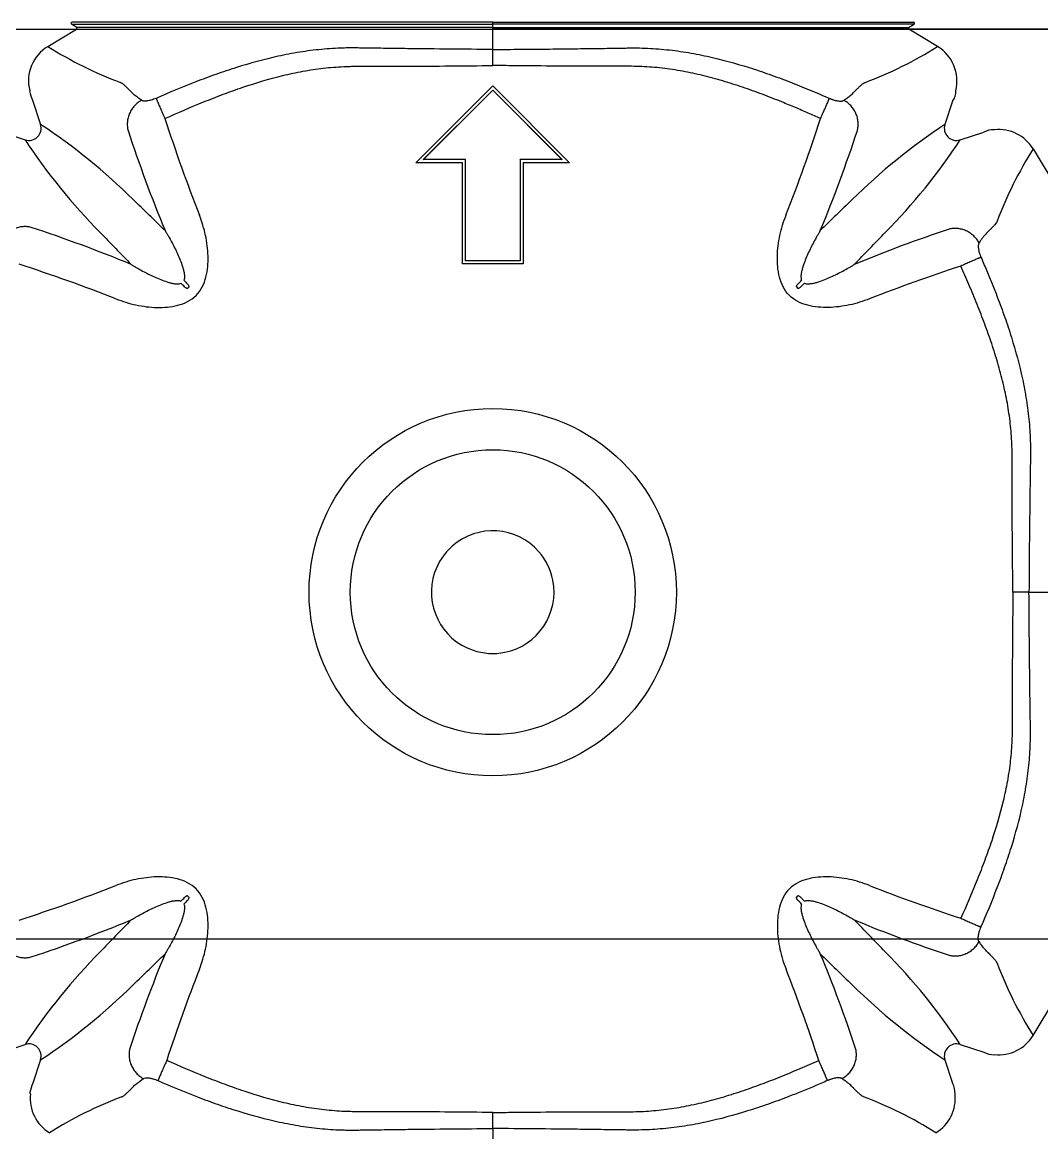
# Model space of a CAD drawing. Header units: millimetres. Extents: x -455371 to 117772, y -78417 to 116564.
# Drawn here: x -28564 to -28059, y 58876 to 59426 of the extents above; entities that cross this region are included whole.
import ezdxf

# ---------------------------------------------------------------- set-up
doc = ezdxf.new("R2010")
doc.units = ezdxf.units.MM
doc.layers.get('0').update_dxf_attribs({"color": 255})
doc.layers.add('Cls', color=7, linetype='Continuous', lineweight=25)
doc.layers.add('quote', color=5, linetype='Continuous', lineweight=15)
doc.layers.add('Contorno-Cupolex', color=3, linetype='Continuous')

# ---------------------------------------------------------------- blocks, each defined once
blk = doc.blocks.new('Cupolex H50')
at = {"layer": 'Contorno-Cupolex', "linetype": 'Continuous'}
for p, q in [((19693.208, 10220.335), (19700.449, 10220.335)), ((19699.037, 10219.487), (19700.449, 10220.335)), ((19700.469, 10220.428), (19700.195, 10220.592)), ((19721.008, 10220.685), (19700.221, 10220.685)), ((19700.449, 10220.335), (19700.457, 10220.335)), ((19700.457, 10220.335), (19700.469, 10220.342)), ((19700.469, 10220.342), (19700.469, 10220.428)), ((19721.008, 10220.685), (19741.795, 10220.685)), ((19721.008, 10220.592), (19721.008, 10220.685)), ((19721.008, 10220.428), (19721.008, 10220.592)), ((19721.008, 10220.342), (19721.008, 10220.428)), ((19721.008, 10219.339), (19721.008, 10220.342)), ((19741.548, 10220.428), (19741.822, 10220.592)), ((19741.548, 10220.342), (19741.548, 10220.428)), ((19741.56, 10220.335), (19741.548, 10220.342)), ((19741.568, 10220.335), (19741.56, 10220.335)), ((19748.808, 10220.335), (19741.568, 10220.335)), ((19742.979, 10219.487), (19741.568, 10220.335)), ((19721.008, 10218.547), (19721.008, 10219.339)), ((19717.208, 10213.747), (19721.008, 10217.548)), ((19717.57, 10213.897), (19721.008, 10217.335)), ((19717.57, 10213.896), (19721.008, 10217.334)), ((19721.008, 10217.548), (19724.809, 10213.747)), ((19721.008, 10217.334), (19721.008, 10217.335)), ((19721.008, 10217.335), (19724.446, 10213.897)), ((19721.008, 10217.334), (19724.446, 10213.896)), ((19698.294, 10216.79), (19698.67, 10215.632)), ((19743.723, 10216.79), (19743.347, 10215.632)), ((19696.753, 10215.25), (19697.911, 10214.873)), ((19744.105, 10214.873), (19745.264, 10215.25)), ((19747.709, 10214.424), (19748.773, 10212.653)), ((19719.508, 10213.747), (19717.208, 10213.747)), ((19717.208, 10213.746), (19717.208, 10213.747)), ((19719.508, 10213.746), (19717.208, 10213.746)), ((19719.658, 10213.897), (19717.57, 10213.897)), ((19719.508, 10208.747), (19719.508, 10213.747)), ((19719.658, 10213.896), (19719.658, 10213.897)), ((19719.658, 10208.897), (19719.658, 10213.897)), ((19719.658, 10208.896), (19719.658, 10213.896)), ((19722.358, 10213.896), (19722.358, 10213.897)), ((19724.446, 10213.897), (19722.358, 10213.897)), ((19722.358, 10213.897), (19722.358, 10208.897)), ((19722.358, 10213.896), (19722.358, 10208.896)), ((19722.508, 10213.747), (19722.508, 10208.747)), ((19724.809, 10213.747), (19722.508, 10213.747)), ((19724.808, 10213.746), (19722.508, 10213.746)), ((19724.808, 10213.746), (19724.809, 10213.747)), ((19721.008, 10208.897), (19719.658, 10208.897)), ((19722.358, 10208.897), (19721.008, 10208.897)), ((19719.508, 10208.746), (19719.508, 10208.747)), ((19721.008, 10208.747), (19719.508, 10208.747)), ((19721.008, 10208.746), (19719.508, 10208.746)), ((19721.008, 10208.746), (19721.008, 10208.747)), ((19722.508, 10208.747), (19721.008, 10208.747)), ((19722.508, 10208.746), (19721.008, 10208.746)), ((19722.508, 10208.746), (19722.508, 10208.747)), ((19706.004, 10207.612), (19705.932, 10207.54)), ((19736.013, 10207.612), (19736.085, 10207.54)), ((19747.5, 10192.535), (19746.707, 10192.535)), ((19747.5, 10192.535), (19748.773, 10192.535)), ((19705.932, 10177.531), (19706.004, 10177.459)), ((19736.013, 10177.459), (19736.085, 10177.531)), ((19747.709, 10170.646), (19748.773, 10172.417)), ((19696.753, 10169.82), (19697.911, 10170.197)), ((19744.105, 10170.197), (19745.264, 10169.82)), ((19698.67, 10169.438), (19698.294, 10168.28)), ((19743.347, 10169.438), (19743.723, 10168.28)), ((19721.008, 10166.044), (19721.008, 10166.837)), ((19721.008, 10166.044), (19721.008, 10164.771))]:
    blk.add_line(p, q, dxfattribs=at)
for radius in [9.073, 7.037]:
    blk.add_circle((19721.008, 10192.535), radius, dxfattribs=at)
for centre, radius, start, end in [((19700.221, 10220.635), 0.0499, 89.2776, 239.0373), ((19741.796, 10220.635), 0.0499, 300.9627, 90.7224), ((19700.061, 10217.783), 1.987, 120.9888, 193.9535), ((19709.452, 10235.968), 19.496, 237.7108, 249.4596), ((19732.671, 10235.755), 19.259, 290.4679, 302.3618), ((19741.956, 10217.783), 1.987, 346.0465, 59.0112), ((19700.078, 10217.634), 1.974, 189.6297, 205.3053), ((19743.106, 10217.267), 0.78, 322.3447, 2.7204), ((19785.223, 10241.937), 84.511, 197.92489, 201.36419), ((19656.793, 10241.937), 84.511, 338.63581, 342.07511), ((19698.098, 10215.445), 0.601, 251.8666, 18.1334), ((19682.414, 10190.897), 29.599, 45.272, 56.6866), ((19759.615, 10190.882), 29.618, 123.3171, 134.7243), ((19743.918, 10215.445), 0.601, 161.8666, 288.1334), ((19745.761, 10214.347), 1.031, 88.098, 118.852), ((19746.005, 10213.401), 1.987, 30.9871, 96.0571), ((19722.661, 10231.142), 29.618, 213.3171, 224.7243), ((19769.609, 10237.205), 70.114, 198.16797, 202.48426), ((19672.407, 10237.205), 70.114, 337.51574, 341.83203), ((19719.313, 10231.176), 29.672, 315.2861, 326.6725), ((19763.951, 10204.095), 19.248, 147.544, 159.4332), ((19633.334, 10138.299), 101.529, 45.24033, 46.48357), ((19823.716, 10122.806), 123.117, 133.62543, 134.65067), ((19676.338, 10143.934), 70.114, 67.51574, 71.83203), ((19764.872, 10146.017), 67.882, 108.3064, 112.52778), ((19790.738, 10295.243), 123.117, 223.62543, 224.65067), ((19651.998, 10294.545), 122.115, 315.3451, 316.37876), ((19671.606, 10128.32), 84.511, 68.63581, 72.07511), ((19769.413, 10131.006), 81.647, 108.03721, 111.39913), ((19647.472, 10148.533), 83.013, 45.3725, 45.55085), ((19765.011, 10266.071), 83.013, 224.44915, 224.6275), ((19677.006, 10266.071), 83.013, 315.3725, 315.55085), ((19794.544, 10148.533), 83.013, 134.44915, 134.6275), ((19721.008, 10192.535), 3.029, 41.25, 131.25), ((19721.008, 10192.535), 3.029, 131.25, 161.25), ((19721.008, 10192.535), 3.029, 11.25, 41.25), ((19721.008, 10192.535), 3.029, 161.25, 251.25), ((19721.008, 10192.535), 3.029, 281.25, 11.25), ((19721.008, 10192.535), 3.029, 251.25, 281.25), ((19671.606, 10256.75), 84.511, 287.92489, 291.36419), ((19769.413, 10254.064), 81.647, 248.60087, 251.96279), ((19647.472, 10236.537), 83.013, 314.44915, 314.6275), ((19765.011, 10118.999), 83.013, 135.3725, 135.55085), ((19677.006, 10118.999), 83.013, 44.44915, 44.6275), ((19794.544, 10236.537), 83.013, 225.3725, 225.55085), ((19676.338, 10241.136), 70.114, 288.16797, 292.48426), ((19775.244, 10104.861), 101.529, 135.24033, 136.48357), ((19666.773, 10104.862), 101.528, 43.51644, 44.7597), ((19764.872, 10239.053), 67.882, 247.47222, 251.6936), ((19722.646, 10153.941), 29.599, 135.272, 146.6866), ((19767.526, 10148.671), 67.882, 157.47222, 161.6936), ((19633.335, 10246.77), 101.528, 313.51644, 314.7597), ((19674.49, 10148.671), 67.882, 18.3064, 22.52778), ((19823.019, 10261.545), 122.115, 225.3451, 226.37876), ((19719.371, 10153.941), 29.599, 33.3134, 44.728), ((19782.538, 10144.13), 81.647, 158.60087, 161.96279), ((19659.479, 10144.13), 81.647, 18.03721, 21.39913), ((19764.175, 10181.087), 19.498, 200.643, 212.3798), ((19682.414, 10194.173), 29.599, 303.3134, 314.728), ((19759.649, 10194.23), 29.672, 225.2861, 236.6725), ((19746.005, 10171.669), 1.987, 263.9429, 329.0129), ((19698.098, 10169.625), 0.601, 341.8666, 108.1334), ((19743.918, 10169.625), 0.601, 71.8666, 198.1334), ((19745.761, 10170.723), 1.031, 241.1482, 271.9019), ((19700.317, 10167.325), 2.238, 154.7363, 166.9636), ((19742.82, 10167.782), 1.031, 358.098, 28.852), ((19698.066, 10167.758), 0.1, 353.9944, 45.0507), ((19700.142, 10167.538), 1.987, 173.9429, 239.0129), ((19741.874, 10167.538), 1.987, 300.9871, 6.0571), ((19709.561, 10149.368), 19.498, 110.643, 122.3798), ((19732.568, 10149.593), 19.248, 57.544, 69.4332)]:
    blk.add_arc(centre, radius, start, end, dxfattribs=at)
for points, knots in [([(19700.195, 10220.592), (19701.725, 10220.592), (19703.259, 10220.592), (19705.177, 10220.592), (19705.561, 10220.592), (19706.136, 10220.592), (19706.328, 10220.592), (19706.544, 10220.592), (19706.568, 10220.592), (19706.616, 10220.592), (19706.639, 10220.592), (19706.72, 10220.592), (19706.792, 10220.592), (19707.058, 10220.592), (19707.312, 10220.592), (19707.781, 10220.592), (19707.952, 10220.592), (19708.325, 10220.592), (19708.527, 10220.592), (19709.174, 10220.592), (19709.65, 10220.592), (19710.429, 10220.592), (19710.702, 10220.592), (19711.259, 10220.592), (19711.543, 10220.592), (19712.122, 10220.592), (19712.417, 10220.592), (19713.019, 10220.592), (19713.327, 10220.592), (19713.787, 10220.592), (19713.941, 10220.592), (19714.127, 10220.592), (19714.16, 10220.592), (19714.192, 10220.592)], [0, 0, 0, 0, 0.5, 0.5, 0.625, 0.625, 0.6875, 0.6875, 0.6953125, 0.6953125, 0.703125, 0.703125, 0.71875, 0.71875, 0.75, 0.75, 0.765625, 0.765625, 0.78125, 0.78125, 0.8125, 0.8125, 0.828125, 0.828125, 0.84375, 0.84375, 0.859375, 0.859375, 0.875, 0.875, 0.8828125, 0.8828125, 0.8844651, 0.8844651, 0.8844651, 0.8844651]), ([(19721.008, 10220.428), (19720.363, 10220.428), (19719.718, 10220.428), (19718.428, 10220.428), (19717.783, 10220.428), (19716.492, 10220.428), (19715.847, 10220.428), (19714.88, 10220.428), (19714.556, 10220.428), (19713.913, 10220.428), (19713.591, 10220.428), (19712.952, 10220.428), (19712.639, 10220.428), (19712.024, 10220.428), (19711.722, 10220.428), (19711.13, 10220.428), (19710.838, 10220.428), (19710.284, 10220.428), (19710.017, 10220.428), (19709.258, 10220.428), (19708.791, 10220.428), (19708.202, 10220.428), (19708.022, 10220.428), (19707.695, 10220.428), (19707.548, 10220.428), (19707.166, 10220.428), (19706.998, 10220.428), (19706.8, 10220.428), (19706.698, 10220.428), (19706.497, 10220.428), (19706.397, 10220.428), (19706.196, 10220.428), (19706.096, 10220.428), (19705.795, 10220.428), (19705.594, 10220.428), (19705.192, 10220.428), (19704.992, 10220.428), (19704.389, 10220.428), (19703.988, 10220.428), (19703.185, 10220.428), (19702.784, 10220.428), (19701.744, 10220.428), (19701.106, 10220.428), (19700.469, 10220.428)], [0, 0, 0, 0, 0.032927, 0.032927, 0.065853, 0.065853, 0.09878, 0.09878, 0.115243, 0.115243, 0.131706, 0.131706, 0.14817, 0.14817, 0.164633, 0.164633, 0.181096, 0.181096, 0.197559, 0.197559, 0.230486, 0.230486, 0.246949, 0.246949, 0.263413, 0.263413, 0.296339, 0.296339, 0.329266, 0.329266, 0.362192, 0.362192, 0.395119, 0.395119, 0.460972, 0.460972, 0.526825, 0.526825, 0.658531, 0.658531, 0.790238, 0.790238, 1, 1, 1, 1]), ([(19700.469, 10220.342), (19701.106, 10220.342), (19701.744, 10220.342), (19702.784, 10220.342), (19703.185, 10220.342), (19703.988, 10220.342), (19704.389, 10220.342), (19704.992, 10220.342), (19705.192, 10220.342), (19705.594, 10220.342), (19705.795, 10220.342), (19706.096, 10220.342), (19706.196, 10220.342), (19706.397, 10220.342), (19706.497, 10220.342), (19706.698, 10220.342), (19706.8, 10220.342), (19706.998, 10220.342), (19707.166, 10220.342), (19707.548, 10220.342), (19707.695, 10220.342), (19708.022, 10220.342), (19708.202, 10220.342), (19708.791, 10220.342), (19709.258, 10220.342), (19710.017, 10220.342), (19710.284, 10220.342), (19710.838, 10220.342), (19711.13, 10220.342), (19711.722, 10220.342), (19712.024, 10220.342), (19712.639, 10220.342), (19712.952, 10220.342), (19713.591, 10220.342), (19713.913, 10220.342), (19714.556, 10220.342), (19714.88, 10220.342), (19715.847, 10220.342), (19716.492, 10220.342), (19717.783, 10220.342), (19718.428, 10220.342), (19719.718, 10220.342), (19720.363, 10220.342), (19721.008, 10220.342)], [0, 0, 0, 0, 0.209762, 0.209762, 0.341469, 0.341469, 0.473175, 0.473175, 0.539028, 0.539028, 0.604881, 0.604881, 0.637808, 0.637808, 0.670734, 0.670734, 0.703661, 0.703661, 0.736587, 0.736587, 0.753051, 0.753051, 0.769514, 0.769514, 0.802441, 0.802441, 0.818904, 0.818904, 0.835367, 0.835367, 0.85183, 0.85183, 0.868294, 0.868294, 0.884757, 0.884757, 0.90122, 0.90122, 0.934147, 0.934147, 0.967073, 0.967073, 1, 1, 1, 1]), ([(19714.192, 10220.592), (19714.313, 10220.592), (19714.434, 10220.592), (19714.863, 10220.592), (19715.17, 10220.592), (19716.092, 10220.592), (19716.706, 10220.592), (19718.55, 10220.592), (19719.779, 10220.592), (19721.008, 10220.592)], [0.8844651, 0.8844651, 0.8844651, 0.8844651, 0.890625, 0.890625, 0.90625, 0.90625, 0.9375, 0.9375, 1, 1, 1, 1]), ([(19727.856, 10220.592), (19727.725, 10220.592), (19727.593, 10220.592), (19727.154, 10220.592), (19726.847, 10220.592), (19725.925, 10220.592), (19725.31, 10220.592), (19723.467, 10220.592), (19722.237, 10220.592), (19721.008, 10220.592)], [0.8839302, 0.8839302, 0.8839302, 0.8839302, 0.890625, 0.890625, 0.90625, 0.90625, 0.9375, 0.9375, 1, 1, 1, 1]), ([(19721.008, 10220.428), (19722.289, 10220.428), (19723.57, 10220.428), (19725.492, 10220.428), (19726.132, 10220.428), (19726.933, 10220.428), (19727.094, 10220.428), (19727.415, 10220.428), (19727.577, 10220.428), (19727.864, 10220.428), (19727.987, 10220.428), (19728.24, 10220.428), (19728.37, 10220.428), (19729.01, 10220.428), (19729.496, 10220.428), (19730.446, 10220.428), (19730.912, 10220.428), (19732.235, 10220.428), (19733.016, 10220.428), (19733.944, 10220.428), (19734.213, 10220.428), (19734.655, 10220.428), (19734.829, 10220.428), (19734.99, 10220.428), (19735.02, 10220.428), (19735.059, 10220.428), (19735.071, 10220.428), (19735.095, 10220.428), (19735.107, 10220.428), (19735.166, 10220.428), (19735.216, 10220.428), (19735.367, 10220.428), (19735.468, 10220.428), (19735.97, 10220.428), (19736.373, 10220.428), (19738.384, 10220.428), (19739.993, 10220.428), (19741.548, 10220.428)], [0, 0, 0, 0, 0.0625, 0.0625, 0.09375, 0.09375, 0.101563, 0.101563, 0.109375, 0.109375, 0.117188, 0.117188, 0.125, 0.125, 0.15625, 0.15625, 0.1875, 0.1875, 0.25, 0.25, 0.28125, 0.28125, 0.3125, 0.3125, 0.320312, 0.320312, 0.324219, 0.324219, 0.328125, 0.328125, 0.34375, 0.34375, 0.375, 0.375, 0.5, 0.5, 1, 1, 1, 1]), ([(19741.548, 10220.342), (19739.993, 10220.342), (19738.384, 10220.342), (19736.373, 10220.342), (19735.97, 10220.342), (19735.468, 10220.342), (19735.367, 10220.342), (19735.216, 10220.342), (19735.166, 10220.342), (19735.107, 10220.342), (19735.095, 10220.342), (19735.071, 10220.342), (19735.059, 10220.342), (19735.02, 10220.342), (19734.99, 10220.342), (19734.829, 10220.342), (19734.655, 10220.342), (19734.213, 10220.342), (19733.944, 10220.342), (19733.016, 10220.342), (19732.235, 10220.342), (19730.912, 10220.342), (19730.446, 10220.342), (19729.496, 10220.342), (19729.01, 10220.342), (19728.37, 10220.342), (19728.24, 10220.342), (19727.987, 10220.342), (19727.864, 10220.342), (19727.577, 10220.342), (19727.415, 10220.342), (19727.094, 10220.342), (19726.933, 10220.342), (19726.132, 10220.342), (19725.492, 10220.342), (19723.57, 10220.342), (19722.289, 10220.342), (19721.008, 10220.342)], [0, 0, 0, 0, 0.5, 0.5, 0.625, 0.625, 0.65625, 0.65625, 0.671875, 0.671875, 0.675781, 0.675781, 0.679687, 0.679687, 0.6875, 0.6875, 0.71875, 0.71875, 0.75, 0.75, 0.8125, 0.8125, 0.84375, 0.84375, 0.875, 0.875, 0.882812, 0.882812, 0.890625, 0.890625, 0.898437, 0.898437, 0.90625, 0.90625, 0.9375, 0.9375, 1, 1, 1, 1]), ([(19741.822, 10220.592), (19740.292, 10220.592), (19738.758, 10220.592), (19736.839, 10220.592), (19736.456, 10220.592), (19735.88, 10220.592), (19735.689, 10220.592), (19735.473, 10220.592), (19735.449, 10220.592), (19735.401, 10220.592), (19735.378, 10220.592), (19735.297, 10220.592), (19735.225, 10220.592), (19734.958, 10220.592), (19734.705, 10220.592), (19734.236, 10220.592), (19734.065, 10220.592), (19733.692, 10220.592), (19733.489, 10220.592), (19732.842, 10220.592), (19732.366, 10220.592), (19731.587, 10220.592), (19731.315, 10220.592), (19730.758, 10220.592), (19730.474, 10220.592), (19729.895, 10220.592), (19729.6, 10220.592), (19728.998, 10220.592), (19728.69, 10220.592), (19728.229, 10220.592), (19728.076, 10220.592), (19727.9, 10220.592), (19727.878, 10220.592), (19727.856, 10220.592)], [0, 0, 0, 0, 0.5, 0.5, 0.625, 0.625, 0.6875, 0.6875, 0.6953125, 0.6953125, 0.703125, 0.703125, 0.71875, 0.71875, 0.75, 0.75, 0.765625, 0.765625, 0.78125, 0.78125, 0.8125, 0.8125, 0.828125, 0.828125, 0.84375, 0.84375, 0.859375, 0.859375, 0.875, 0.875, 0.8828125, 0.8828125, 0.8839302, 0.8839302, 0.8839302, 0.8839302]), ([(19721.008, 10219.339), (19719.605, 10219.347), (19718.202, 10219.36), (19716.448, 10219.382), (19716.098, 10219.387), (19715.572, 10219.394), (19715.396, 10219.396), (19715.046, 10219.401), (19714.87, 10219.404), (19714.608, 10219.408), (19714.52, 10219.409), (19714.344, 10219.412), (19714.256, 10219.413), (19714.121, 10219.414), (19714.076, 10219.414), (19713.986, 10219.414), (19713.941, 10219.414), (19713.806, 10219.413), (19713.716, 10219.411), (19713.266, 10219.398), (19712.907, 10219.376), (19712.368, 10219.325), (19712.189, 10219.305), (19711.831, 10219.259), (19711.652, 10219.233), (19711.117, 10219.148), (19710.765, 10219.08), (19709.714, 10218.851), (19709.026, 10218.662), (19708.006, 10218.34), (19707.669, 10218.227), (19706.999, 10217.989), (19706.666, 10217.865), (19705.676, 10217.481), (19705.024, 10217.208), (19704.378, 10216.925)], [0, 0, 0, 0, 0.25, 0.25, 0.3125, 0.3125, 0.34375, 0.34375, 0.375, 0.375, 0.390625, 0.390625, 0.40625, 0.40625, 0.414062, 0.414062, 0.421875, 0.421875, 0.4375, 0.4375, 0.5, 0.5, 0.53125, 0.53125, 0.5625, 0.5625, 0.625, 0.625, 0.75, 0.75, 0.8125, 0.8125, 0.875, 0.875, 1, 1, 1, 1]), ([(19721.008, 10219.339), (19721.473, 10219.342), (19722.405, 10219.348), (19723.808, 10219.361), (19725.098, 10219.376), (19726.27, 10219.391), (19727.059, 10219.402), (19727.585, 10219.411), (19727.942, 10219.416), (19728.571, 10219.41), (19729.471, 10219.354), (19730.543, 10219.215), (19731.953, 10218.947), (19733.325, 10218.57), (19734.676, 10218.116), (19735.665, 10217.748), (19736.658, 10217.349), (19737.307, 10217.069), (19737.639, 10216.925)], [0, 0, 0, 0, 0.081858, 0.164277, 0.247255, 0.309067, 0.370865, 0.386322, 0.40194, 0.433686, 0.497156, 0.560794, 0.624159, 0.750052, 0.811351, 0.87539, 0.93616, 1, 1, 1, 1]), ([(19704.814, 10215.927), (19705.448, 10216.212), (19706.084, 10216.487), (19707.045, 10216.876), (19707.367, 10217.003), (19708.013, 10217.245), (19708.338, 10217.362), (19709.314, 10217.692), (19709.97, 10217.889), (19710.963, 10218.13), (19711.295, 10218.201), (19711.798, 10218.293), (19711.966, 10218.321), (19712.302, 10218.372), (19712.47, 10218.394), (19712.975, 10218.452), (19713.311, 10218.479), (19713.733, 10218.498), (19713.817, 10218.501), (19713.944, 10218.504), (19713.986, 10218.505), (19714.07, 10218.507), (19714.112, 10218.507), (19714.239, 10218.508), (19714.326, 10218.508), (19714.501, 10218.508), (19714.589, 10218.508), (19714.853, 10218.508), (19715.029, 10218.508), (19715.381, 10218.508), (19715.557, 10218.509), (19716.084, 10218.51), (19716.436, 10218.511), (19718.195, 10218.519), (19719.602, 10218.53), (19721.008, 10218.547)], [0, 0, 0, 0, 0.125, 0.125, 0.1875, 0.1875, 0.25, 0.25, 0.375, 0.375, 0.4375, 0.4375, 0.46875, 0.46875, 0.5, 0.5, 0.5625, 0.5625, 0.578125, 0.578125, 0.585938, 0.585938, 0.59375, 0.59375, 0.609375, 0.609375, 0.625, 0.625, 0.65625, 0.65625, 0.6875, 0.6875, 0.75, 0.75, 1, 1, 1, 1]), ([(19737.202, 10215.927), (19737.002, 10216.017), (19736.59, 10216.2), (19735.953, 10216.474), (19735.197, 10216.788), (19734.329, 10217.128), (19733.518, 10217.419), (19732.865, 10217.634), (19732.211, 10217.835), (19731.388, 10218.058), (19730.389, 10218.273), (19729.382, 10218.425), (19728.537, 10218.493), (19727.988, 10218.507), (19727.733, 10218.508), (19727.559, 10218.508), (19727.076, 10218.508), (19726.285, 10218.509), (19724.877, 10218.513), (19723.471, 10218.522), (19722.064, 10218.535), (19721.36, 10218.543), (19721.008, 10218.547)], [0, 0, 0, 0, 0.039685, 0.081401, 0.12514, 0.187502, 0.249718, 0.280702, 0.311603, 0.373204, 0.434675, 0.49602, 0.557011, 0.587479, 0.595205, 0.603053, 0.61891, 0.682454, 0.745963, 0.872985, 0.936476, 1, 1, 1, 1]), ([(19703.661, 10216.828), (19703.587, 10216.878), (19703.518, 10216.928), (19703.389, 10217.025), (19703.33, 10217.073), (19703.25, 10217.143), (19703.224, 10217.167), (19703.189, 10217.201), (19703.177, 10217.213), (19703.16, 10217.23), (19703.154, 10217.235), (19703.143, 10217.247), (19703.138, 10217.252), (19703.122, 10217.269), (19703.112, 10217.281), (19703.096, 10217.298), (19703.09, 10217.304), (19703.079, 10217.315), (19703.074, 10217.321), (19703.062, 10217.332), (19703.057, 10217.338), (19703.046, 10217.349), (19703.04, 10217.355), (19703.029, 10217.365), (19703.024, 10217.371), (19703.013, 10217.381), (19703.008, 10217.386), (19702.983, 10217.411), (19702.963, 10217.43), (19702.934, 10217.458), (19702.924, 10217.467), (19702.905, 10217.485), (19702.896, 10217.494), (19702.869, 10217.519), (19702.851, 10217.535), (19702.817, 10217.566), (19702.801, 10217.581), (19702.769, 10217.609), (19702.754, 10217.622), (19702.724, 10217.645), (19702.709, 10217.656), (19702.68, 10217.676), (19702.666, 10217.685), (19702.645, 10217.696), (19702.639, 10217.7), (19702.628, 10217.705), (19702.625, 10217.706), (19702.618, 10217.709), (19702.615, 10217.71), (19702.612, 10217.712)], [0, 0, 0, 0, 0.125, 0.125, 0.25, 0.25, 0.3125, 0.3125, 0.34375, 0.34375, 0.359375, 0.359375, 0.375, 0.375, 0.40625, 0.40625, 0.421875, 0.421875, 0.4375, 0.4375, 0.453125, 0.453125, 0.46875, 0.46875, 0.484375, 0.484375, 0.5, 0.5, 0.5625, 0.5625, 0.59375, 0.59375, 0.625, 0.625, 0.6875, 0.6875, 0.75, 0.75, 0.8125, 0.8125, 0.875, 0.875, 0.9375, 0.9375, 0.96875, 0.96875, 0.984375, 0.984375, 1, 1, 1, 1]), ([(19738.355, 10216.828), (19738.368, 10216.837), (19738.393, 10216.854), (19738.429, 10216.879), (19738.464, 10216.904), (19738.498, 10216.928), (19738.531, 10216.953), (19738.585, 10216.993), (19738.657, 10217.049), (19738.741, 10217.12), (19738.817, 10217.19), (19738.878, 10217.251), (19738.92, 10217.297), (19738.952, 10217.33), (19738.981, 10217.359), (19739.023, 10217.4), (19739.074, 10217.45), (19739.131, 10217.503), (19739.184, 10217.552), (19739.249, 10217.611), (19739.309, 10217.659), (19739.358, 10217.689), (19739.382, 10217.701), (19739.395, 10217.708), (19739.402, 10217.71), (19739.405, 10217.712)], [0, 0, 0, 0, 0.020834, 0.041499, 0.061995, 0.082327, 0.102494, 0.1225, 0.183394, 0.244692, 0.305517, 0.365952, 0.407549, 0.429262, 0.459619, 0.493771, 0.556586, 0.619732, 0.683579, 0.744962, 0.871925, 0.935861, 0.967747, 0.983808, 1, 1, 1, 1]), ([(19704.378, 10216.925), (19704.338, 10216.907), (19704.298, 10216.891), (19704.218, 10216.862), (19704.178, 10216.849), (19704.12, 10216.833), (19704.101, 10216.828), (19704.064, 10216.819), (19704.046, 10216.814), (19703.992, 10216.804), (19703.959, 10216.798), (19703.911, 10216.793), (19703.896, 10216.791), (19703.866, 10216.789), (19703.852, 10216.789), (19703.811, 10216.789), (19703.786, 10216.79), (19703.742, 10216.796), (19703.723, 10216.801), (19703.688, 10216.812), (19703.674, 10216.82), (19703.661, 10216.828)], [0, 0, 0, 0, 0.125, 0.125, 0.25, 0.25, 0.3125, 0.3125, 0.375, 0.375, 0.5, 0.5, 0.5625, 0.5625, 0.625, 0.625, 0.75, 0.75, 0.875, 0.875, 1, 1, 1, 1]), ([(19737.639, 10216.925), (19737.647, 10216.921), (19737.663, 10216.914), (19737.687, 10216.904), (19737.711, 10216.895), (19737.735, 10216.885), (19737.771, 10216.872), (19737.819, 10216.856), (19737.896, 10216.832), (19737.99, 10216.809), (19738.091, 10216.793), (19738.18, 10216.787), (19738.242, 10216.791), (19738.284, 10216.798), (19738.311, 10216.806), (19738.335, 10216.816), (19738.349, 10216.824), (19738.355, 10216.828)], [0, 0, 0, 0, 0.025114, 0.050251, 0.075451, 0.100753, 0.126198, 0.189041, 0.252473, 0.377155, 0.504216, 0.628011, 0.754462, 0.81453, 0.875317, 0.937064, 1, 1, 1, 1]), ([(19702.393, 10207.024), (19702.716, 10206.895), (19703.047, 10206.795), (19703.721, 10206.65), (19704.068, 10206.606), (19704.588, 10206.593), (19704.761, 10206.598), (19705.107, 10206.631), (19705.28, 10206.659), (19705.783, 10206.789), (19706.106, 10206.944), (19706.478, 10207.317), (19706.579, 10207.458), (19706.74, 10207.768), (19706.799, 10207.933), (19706.885, 10208.268), (19706.913, 10208.441), (19706.946, 10208.786), (19706.95, 10208.958), (19706.938, 10209.475), (19706.894, 10209.82), (19706.749, 10210.497), (19706.648, 10210.828), (19706.519, 10211.15)], [0, 0, 0, 0, 0.125, 0.125, 0.25, 0.25, 0.3125, 0.3125, 0.375, 0.375, 0.5, 0.5, 0.5625, 0.5625, 0.625, 0.625, 0.6875, 0.6875, 0.75, 0.75, 0.875, 0.875, 1, 1, 1, 1]), ([(19739.624, 10207.024), (19739.3, 10206.895), (19738.97, 10206.795), (19738.296, 10206.65), (19737.949, 10206.606), (19737.429, 10206.593), (19737.256, 10206.598), (19736.91, 10206.631), (19736.737, 10206.659), (19736.234, 10206.789), (19735.91, 10206.944), (19735.538, 10207.317), (19735.438, 10207.458), (19735.276, 10207.768), (19735.218, 10207.933), (19735.131, 10208.268), (19735.103, 10208.441), (19735.071, 10208.786), (19735.066, 10208.958), (19735.079, 10209.475), (19735.123, 10209.82), (19735.268, 10210.497), (19735.368, 10210.828), (19735.497, 10211.15)], [0, 0, 0, 0, 0.125, 0.125, 0.25, 0.25, 0.3125, 0.3125, 0.375, 0.375, 0.5, 0.5, 0.5625, 0.5625, 0.625, 0.625, 0.6875, 0.6875, 0.75, 0.75, 0.875, 0.875, 1, 1, 1, 1]), ([(19745.929, 10210.856), (19745.928, 10210.853), (19745.925, 10210.846), (19745.919, 10210.833), (19745.906, 10210.809), (19745.876, 10210.759), (19745.825, 10210.696), (19745.76, 10210.625), (19745.708, 10210.569), (19745.655, 10210.514), (19745.61, 10210.469), (19745.57, 10210.428), (19745.538, 10210.397), (19745.505, 10210.365), (19745.458, 10210.322), (19745.399, 10210.263), (19745.337, 10210.194), (19745.283, 10210.129), (19745.235, 10210.07), (19745.186, 10210.007), (19745.137, 10209.939), (19745.086, 10209.868), (19745.052, 10209.817), (19745.035, 10209.792)], [0, 0, 0, 0, 0.016011, 0.032224, 0.064149, 0.128117, 0.255099, 0.326832, 0.398509, 0.451594, 0.506571, 0.540692, 0.57148, 0.599734, 0.634041, 0.695795, 0.755398, 0.795322, 0.835569, 0.876151, 0.917076, 0.958355, 1, 1, 1, 1]), ([(19704.825, 10210.392), (19704.839, 10210.369), (19704.853, 10210.346), (19704.881, 10210.3), (19704.894, 10210.277), (19704.936, 10210.208), (19704.963, 10210.162), (19705.043, 10210.023), (19705.095, 10209.928), (19705.248, 10209.642), (19705.345, 10209.447), (19705.481, 10209.145), (19705.525, 10209.043), (19705.608, 10208.835), (19705.647, 10208.73), (19705.699, 10208.568), (19705.715, 10208.513), (19705.743, 10208.402), (19705.756, 10208.346), (19705.774, 10208.232), (19705.781, 10208.174), (19705.78, 10208.085), (19705.778, 10208.056), (19705.769, 10207.997), (19705.761, 10207.967), (19705.75, 10207.939)], [0, 0, 0, 0, 0.03125, 0.03125, 0.0625, 0.0625, 0.125, 0.125, 0.25, 0.25, 0.5, 0.5, 0.625, 0.625, 0.75, 0.75, 0.8125, 0.8125, 0.875, 0.875, 0.9375, 0.9375, 0.96875, 0.96875, 1, 1, 1, 1]), ([(19737.192, 10210.392), (19737.178, 10210.369), (19737.164, 10210.346), (19737.136, 10210.3), (19737.122, 10210.277), (19737.081, 10210.208), (19737.054, 10210.162), (19736.974, 10210.023), (19736.922, 10209.928), (19736.769, 10209.642), (19736.672, 10209.447), (19736.535, 10209.145), (19736.492, 10209.043), (19736.409, 10208.835), (19736.37, 10208.73), (19736.318, 10208.568), (19736.302, 10208.513), (19736.273, 10208.402), (19736.261, 10208.346), (19736.242, 10208.232), (19736.236, 10208.174), (19736.237, 10208.085), (19736.239, 10208.056), (19736.248, 10207.997), (19736.255, 10207.967), (19736.267, 10207.939)], [0, 0, 0, 0, 0.03125, 0.03125, 0.0625, 0.0625, 0.125, 0.125, 0.25, 0.25, 0.5, 0.5, 0.625, 0.625, 0.75, 0.75, 0.8125, 0.8125, 0.875, 0.875, 0.9375, 0.9375, 0.96875, 0.96875, 1, 1, 1, 1]), ([(19745.035, 10209.792), (19745.033, 10209.789), (19745.029, 10209.782), (19745.023, 10209.771), (19745.018, 10209.759), (19745.013, 10209.747), (19745.009, 10209.733), (19745.006, 10209.719), (19745.003, 10209.704), (19744.997, 10209.672), (19744.994, 10209.616), (19744.999, 10209.527), (19745.015, 10209.425), (19745.038, 10209.332), (19745.062, 10209.254), (19745.08, 10209.201), (19745.097, 10209.154), (19745.113, 10209.114), (19745.124, 10209.087), (19745.13, 10209.074)], [0, 0, 0, 0, 0.031543, 0.062759, 0.093676, 0.12432, 0.154721, 0.184907, 0.214908, 0.244754, 0.371276, 0.495222, 0.622346, 0.74714, 0.810652, 0.87359, 0.915985, 0.958061, 1, 1, 1, 1]), ([(19745.13, 10209.074), (19745.226, 10208.852), (19745.415, 10208.415), (19745.683, 10207.765), (19745.984, 10207), (19746.307, 10206.125), (19746.754, 10204.783), (19747.123, 10203.419), (19747.385, 10202.017), (19747.519, 10200.951), (19747.572, 10200.056), (19747.576, 10199.431), (19747.571, 10199.077), (19747.562, 10198.553), (19747.552, 10197.768), (19747.533, 10196.369), (19747.514, 10194.625), (19747.505, 10193.229), (19747.5, 10192.535)], [0, 0, 0, 0, 0.042924, 0.084471, 0.124692, 0.188647, 0.249907, 0.375615, 0.438991, 0.50263, 0.566109, 0.597857, 0.613444, 0.628905, 0.690742, 0.752592, 0.876921, 1, 1, 1, 1]), ([(19703.152, 10208.719), (19703.174, 10208.705), (19703.197, 10208.691), (19703.243, 10208.663), (19703.266, 10208.649), (19703.335, 10208.608), (19703.381, 10208.581), (19703.521, 10208.5), (19703.615, 10208.448), (19703.901, 10208.295), (19704.096, 10208.198), (19704.398, 10208.062), (19704.5, 10208.018), (19704.708, 10207.935), (19704.814, 10207.896), (19704.976, 10207.845), (19705.03, 10207.828), (19705.141, 10207.8), (19705.198, 10207.787), (19705.312, 10207.769), (19705.369, 10207.763), (19705.458, 10207.763), (19705.488, 10207.765), (19705.547, 10207.775), (19705.576, 10207.782), (19705.604, 10207.794)], [0, 0, 0, 0, 0.03125, 0.03125, 0.0625, 0.0625, 0.125, 0.125, 0.25, 0.25, 0.5, 0.5, 0.625, 0.625, 0.75, 0.75, 0.8125, 0.8125, 0.875, 0.875, 0.9375, 0.9375, 0.96875, 0.96875, 1, 1, 1, 1]), ([(19736.412, 10207.794), (19736.441, 10207.782), (19736.47, 10207.775), (19736.53, 10207.765), (19736.56, 10207.763), (19736.648, 10207.763), (19736.706, 10207.769), (19736.82, 10207.788), (19736.877, 10207.8), (19736.988, 10207.829), (19737.042, 10207.845), (19737.204, 10207.897), (19737.309, 10207.936), (19737.516, 10208.018), (19737.618, 10208.062), (19737.919, 10208.198), (19738.115, 10208.295), (19738.402, 10208.448), (19738.496, 10208.5), (19738.636, 10208.581), (19738.682, 10208.608), (19738.751, 10208.649), (19738.774, 10208.663), (19738.819, 10208.691), (19738.842, 10208.705), (19738.865, 10208.719)], [0, 0, 0, 0, 0.03125, 0.03125, 0.0625, 0.0625, 0.125, 0.125, 0.1875, 0.1875, 0.25, 0.25, 0.375, 0.375, 0.5, 0.5, 0.75, 0.75, 0.875, 0.875, 0.9375, 0.9375, 0.96875, 0.96875, 1, 1, 1, 1]), ([(19746.707, 10192.535), (19746.703, 10192.885), (19746.695, 10193.585), (19746.682, 10194.984), (19746.673, 10196.383), (19746.669, 10197.783), (19746.667, 10198.57), (19746.668, 10199.094), (19746.668, 10199.435), (19746.655, 10200.025), (19746.59, 10200.865), (19746.442, 10201.867), (19746.232, 10202.86), (19746.013, 10203.678), (19745.816, 10204.328), (19745.606, 10204.976), (19745.319, 10205.782), (19744.941, 10206.753), (19744.545, 10207.706), (19744.267, 10208.337), (19744.133, 10208.64)], [0, 0, 0, 0, 0.063564, 0.127097, 0.254201, 0.31775, 0.381331, 0.397214, 0.41286, 0.44336, 0.504368, 0.565708, 0.627174, 0.688693, 0.719527, 0.750429, 0.81247, 0.874829, 0.93973, 1, 1, 1, 1]), ([(19706.004, 10207.612), (19706.006, 10207.614), (19706.008, 10207.618), (19706.008, 10207.625), (19706.008, 10207.629), (19706.007, 10207.64), (19706.004, 10207.647), (19705.997, 10207.666), (19705.99, 10207.679), (19705.968, 10207.714), (19705.95, 10207.735), (19705.931, 10207.755)], [0, 0, 0, 0, 0.0625, 0.0625, 0.125, 0.125, 0.25, 0.25, 0.5, 0.5, 1, 1, 1, 1]), ([(19736.013, 10207.612), (19736.01, 10207.614), (19736.009, 10207.618), (19736.008, 10207.625), (19736.008, 10207.629), (19736.01, 10207.64), (19736.012, 10207.647), (19736.02, 10207.666), (19736.027, 10207.679), (19736.049, 10207.714), (19736.066, 10207.735), (19736.086, 10207.755)], [0, 0, 0, 0, 0.0625, 0.0625, 0.125, 0.125, 0.25, 0.25, 0.5, 0.5, 1, 1, 1, 1]), ([(19705.932, 10207.54), (19705.929, 10207.537), (19705.925, 10207.536), (19705.918, 10207.535), (19705.914, 10207.535), (19705.904, 10207.537), (19705.897, 10207.539), (19705.877, 10207.547), (19705.865, 10207.554), (19705.829, 10207.576), (19705.808, 10207.593), (19705.789, 10207.612)], [0, 0, 0, 0, 0.0625, 0.0625, 0.125, 0.125, 0.25, 0.25, 0.5, 0.5, 1, 1, 1, 1]), ([(19736.228, 10207.612), (19736.209, 10207.593), (19736.187, 10207.576), (19736.152, 10207.554), (19736.14, 10207.547), (19736.12, 10207.539), (19736.113, 10207.537), (19736.102, 10207.535), (19736.099, 10207.535), (19736.091, 10207.536), (19736.088, 10207.537), (19736.085, 10207.54)], [0, 0, 0, 0, 0.5, 0.5, 0.75, 0.75, 0.875, 0.875, 0.9375, 0.9375, 1, 1, 1, 1]), ([(19746.707, 10192.535), (19746.69, 10191.136), (19746.679, 10189.736), (19746.671, 10187.987), (19746.67, 10187.637), (19746.668, 10186.937), (19746.668, 10186.588), (19746.668, 10186.15), (19746.668, 10186.062), (19746.668, 10185.931), (19746.668, 10185.888), (19746.668, 10185.802), (19746.668, 10185.759), (19746.667, 10185.674), (19746.667, 10185.632), (19746.666, 10185.549), (19746.665, 10185.507), (19746.662, 10185.381), (19746.659, 10185.297), (19746.642, 10184.878), (19746.616, 10184.543), (19746.56, 10184.041), (19746.538, 10183.874), (19746.489, 10183.54), (19746.462, 10183.373), (19746.372, 10182.873), (19746.302, 10182.542), (19746.066, 10181.554), (19745.874, 10180.904), (19745.549, 10179.935), (19745.435, 10179.613), (19745.196, 10178.971), (19745.071, 10178.651), (19744.686, 10177.694), (19744.414, 10177.061), (19744.133, 10176.43)], [0, 0, 0, 0, 0.25, 0.25, 0.3125, 0.3125, 0.375, 0.375, 0.390625, 0.390625, 0.398438, 0.398438, 0.40625, 0.40625, 0.414062, 0.414062, 0.421875, 0.421875, 0.4375, 0.4375, 0.5, 0.5, 0.53125, 0.53125, 0.5625, 0.5625, 0.625, 0.625, 0.75, 0.75, 0.8125, 0.8125, 0.875, 0.875, 1, 1, 1, 1]), ([(19745.13, 10175.996), (19745.411, 10176.639), (19745.68, 10177.288), (19746.06, 10178.275), (19746.182, 10178.606), (19746.416, 10179.272), (19746.528, 10179.607), (19746.844, 10180.619), (19747.029, 10181.303), (19747.253, 10182.347), (19747.319, 10182.698), (19747.402, 10183.23), (19747.427, 10183.408), (19747.471, 10183.764), (19747.491, 10183.943), (19747.54, 10184.478), (19747.561, 10184.835), (19747.572, 10185.283), (19747.574, 10185.372), (19747.575, 10185.507), (19747.575, 10185.551), (19747.575, 10185.641), (19747.575, 10185.686), (19747.574, 10185.775), (19747.573, 10185.819), (19747.572, 10185.907), (19747.571, 10185.95), (19747.569, 10186.081), (19747.568, 10186.168), (19747.561, 10186.604), (19747.556, 10186.953), (19747.547, 10187.651), (19747.542, 10187.999), (19747.521, 10189.744), (19747.508, 10191.139), (19747.5, 10192.535)], [0, 0, 0, 0, 0.125, 0.125, 0.1875, 0.1875, 0.25, 0.25, 0.375, 0.375, 0.4375, 0.4375, 0.46875, 0.46875, 0.5, 0.5, 0.5625, 0.5625, 0.578125, 0.578125, 0.585938, 0.585938, 0.59375, 0.59375, 0.601562, 0.601562, 0.609375, 0.609375, 0.625, 0.625, 0.6875, 0.6875, 0.75, 0.75, 1, 1, 1, 1]), ([(19706.519, 10173.92), (19706.649, 10174.243), (19706.749, 10174.573), (19706.893, 10175.248), (19706.938, 10175.595), (19706.95, 10176.114), (19706.946, 10176.287), (19706.913, 10176.633), (19706.885, 10176.807), (19706.754, 10177.309), (19706.6, 10177.633), (19706.227, 10178.005), (19706.085, 10178.105), (19705.775, 10178.267), (19705.611, 10178.326), (19705.276, 10178.412), (19705.103, 10178.44), (19704.757, 10178.472), (19704.585, 10178.477), (19704.069, 10178.464), (19703.723, 10178.42), (19703.046, 10178.276), (19702.716, 10178.175), (19702.393, 10178.046)], [0, 0, 0, 0, 0.125, 0.125, 0.25, 0.25, 0.3125, 0.3125, 0.375, 0.375, 0.5, 0.5, 0.5625, 0.5625, 0.625, 0.625, 0.6875, 0.6875, 0.75, 0.75, 0.875, 0.875, 1, 1, 1, 1]), ([(19739.624, 10178.046), (19739.3, 10178.175), (19738.97, 10178.276), (19738.296, 10178.42), (19737.949, 10178.465), (19737.429, 10178.477), (19737.256, 10178.472), (19736.91, 10178.44), (19736.737, 10178.411), (19736.234, 10178.281), (19735.91, 10178.126), (19735.538, 10177.753), (19735.438, 10177.612), (19735.276, 10177.302), (19735.218, 10177.138), (19735.131, 10176.803), (19735.103, 10176.629), (19735.071, 10176.284), (19735.066, 10176.112), (19735.079, 10175.596), (19735.123, 10175.25), (19735.268, 10174.573), (19735.368, 10174.242), (19735.497, 10173.92)], [0, 0, 0, 0, 0.125, 0.125, 0.25, 0.25, 0.3125, 0.3125, 0.375, 0.375, 0.5, 0.5, 0.5625, 0.5625, 0.625, 0.625, 0.6875, 0.6875, 0.75, 0.75, 0.875, 0.875, 1, 1, 1, 1]), ([(19705.932, 10177.531), (19705.929, 10177.533), (19705.925, 10177.534), (19705.918, 10177.535), (19705.914, 10177.535), (19705.904, 10177.533), (19705.897, 10177.531), (19705.877, 10177.523), (19705.865, 10177.516), (19705.829, 10177.494), (19705.808, 10177.477), (19705.789, 10177.458)], [0, 0, 0, 0, 0.0625, 0.0625, 0.125, 0.125, 0.25, 0.25, 0.5, 0.5, 1, 1, 1, 1]), ([(19736.228, 10177.458), (19736.209, 10177.477), (19736.187, 10177.494), (19736.152, 10177.516), (19736.14, 10177.523), (19736.12, 10177.531), (19736.113, 10177.533), (19736.102, 10177.535), (19736.099, 10177.535), (19736.091, 10177.534), (19736.088, 10177.533), (19736.085, 10177.531)], [0, 0, 0, 0, 0.5, 0.5, 0.75, 0.75, 0.875, 0.875, 0.9375, 0.9375, 1, 1, 1, 1]), ([(19703.152, 10176.351), (19703.174, 10176.365), (19703.197, 10176.379), (19703.243, 10176.407), (19703.266, 10176.421), (19703.335, 10176.462), (19703.381, 10176.489), (19703.521, 10176.57), (19703.615, 10176.622), (19703.901, 10176.775), (19704.096, 10176.872), (19704.398, 10177.008), (19704.5, 10177.052), (19704.708, 10177.135), (19704.814, 10177.174), (19704.976, 10177.226), (19705.03, 10177.242), (19705.141, 10177.27), (19705.198, 10177.283), (19705.312, 10177.301), (19705.369, 10177.307), (19705.458, 10177.307), (19705.488, 10177.305), (19705.547, 10177.295), (19705.576, 10177.288), (19705.604, 10177.277)], [0, 0, 0, 0, 0.03125, 0.03125, 0.0625, 0.0625, 0.125, 0.125, 0.25, 0.25, 0.5, 0.5, 0.625, 0.625, 0.75, 0.75, 0.8125, 0.8125, 0.875, 0.875, 0.9375, 0.9375, 0.96875, 0.96875, 1, 1, 1, 1]), ([(19705.75, 10177.131), (19705.762, 10177.102), (19705.769, 10177.073), (19705.778, 10177.014), (19705.78, 10176.984), (19705.781, 10176.895), (19705.774, 10176.837), (19705.756, 10176.723), (19705.743, 10176.666), (19705.714, 10176.555), (19705.698, 10176.501), (19705.647, 10176.34), (19705.608, 10176.234), (19705.525, 10176.028), (19705.482, 10175.926), (19705.346, 10175.625), (19705.248, 10175.428), (19705.095, 10175.142), (19705.043, 10175.048), (19704.963, 10174.908), (19704.936, 10174.862), (19704.894, 10174.793), (19704.881, 10174.77), (19704.853, 10174.724), (19704.839, 10174.701), (19704.825, 10174.679)], [0, 0, 0, 0, 0.03125, 0.03125, 0.0625, 0.0625, 0.125, 0.125, 0.1875, 0.1875, 0.25, 0.25, 0.375, 0.375, 0.5, 0.5, 0.75, 0.75, 0.875, 0.875, 0.9375, 0.9375, 0.96875, 0.96875, 1, 1, 1, 1]), ([(19705.931, 10177.315), (19705.95, 10177.335), (19705.968, 10177.356), (19705.99, 10177.392), (19705.997, 10177.404), (19706.004, 10177.424), (19706.007, 10177.431), (19706.008, 10177.441), (19706.008, 10177.445), (19706.008, 10177.452), (19706.006, 10177.456), (19706.004, 10177.459)], [0, 0, 0, 0, 0.5, 0.5, 0.75, 0.75, 0.875, 0.875, 0.9375, 0.9375, 1, 1, 1, 1]), ([(19736.086, 10177.315), (19736.066, 10177.335), (19736.049, 10177.356), (19736.027, 10177.392), (19736.02, 10177.404), (19736.012, 10177.424), (19736.01, 10177.431), (19736.008, 10177.441), (19736.008, 10177.445), (19736.009, 10177.452), (19736.01, 10177.456), (19736.013, 10177.459)], [0, 0, 0, 0, 0.5, 0.5, 0.75, 0.75, 0.875, 0.875, 0.9375, 0.9375, 1, 1, 1, 1]), ([(19736.267, 10177.131), (19736.255, 10177.102), (19736.248, 10177.073), (19736.239, 10177.014), (19736.237, 10176.984), (19736.236, 10176.895), (19736.242, 10176.837), (19736.261, 10176.723), (19736.274, 10176.666), (19736.302, 10176.555), (19736.318, 10176.501), (19736.37, 10176.34), (19736.409, 10176.234), (19736.491, 10176.028), (19736.535, 10175.926), (19736.671, 10175.625), (19736.768, 10175.428), (19736.921, 10175.142), (19736.974, 10175.048), (19737.054, 10174.908), (19737.081, 10174.862), (19737.122, 10174.793), (19737.136, 10174.77), (19737.164, 10174.724), (19737.178, 10174.701), (19737.192, 10174.679)], [0, 0, 0, 0, 0.03125, 0.03125, 0.0625, 0.0625, 0.125, 0.125, 0.1875, 0.1875, 0.25, 0.25, 0.375, 0.375, 0.5, 0.5, 0.75, 0.75, 0.875, 0.875, 0.9375, 0.9375, 0.96875, 0.96875, 1, 1, 1, 1]), ([(19736.412, 10177.277), (19736.441, 10177.288), (19736.47, 10177.296), (19736.53, 10177.305), (19736.56, 10177.307), (19736.648, 10177.307), (19736.706, 10177.301), (19736.82, 10177.282), (19736.877, 10177.27), (19736.988, 10177.241), (19737.042, 10177.225), (19737.204, 10177.173), (19737.309, 10177.135), (19737.516, 10177.052), (19737.618, 10177.008), (19737.919, 10176.872), (19738.115, 10176.775), (19738.402, 10176.622), (19738.496, 10176.57), (19738.636, 10176.489), (19738.682, 10176.462), (19738.751, 10176.421), (19738.774, 10176.407), (19738.819, 10176.379), (19738.842, 10176.366), (19738.865, 10176.351)], [0, 0, 0, 0, 0.03125, 0.03125, 0.0625, 0.0625, 0.125, 0.125, 0.1875, 0.1875, 0.25, 0.25, 0.375, 0.375, 0.5, 0.5, 0.75, 0.75, 0.875, 0.875, 0.9375, 0.9375, 0.96875, 0.96875, 1, 1, 1, 1]), ([(19745.035, 10175.278), (19745.019, 10175.303), (19745.006, 10175.337), (19744.999, 10175.393), (19744.997, 10175.404), (19744.996, 10175.429), (19744.996, 10175.442), (19744.996, 10175.483), (19744.997, 10175.513), (19745.005, 10175.576), (19745.01, 10175.61), (19745.021, 10175.663), (19745.025, 10175.682), (19745.034, 10175.719), (19745.039, 10175.738), (19745.055, 10175.796), (19745.068, 10175.836), (19745.097, 10175.916), (19745.113, 10175.956), (19745.13, 10175.996)], [0, 0, 0, 0, 0.25, 0.25, 0.3125, 0.3125, 0.375, 0.375, 0.5, 0.5, 0.625, 0.625, 0.6875, 0.6875, 0.75, 0.75, 0.875, 0.875, 1, 1, 1, 1]), ([(19745.929, 10174.214), (19745.928, 10174.217), (19745.927, 10174.22), (19745.924, 10174.227), (19745.922, 10174.231), (19745.917, 10174.241), (19745.913, 10174.248), (19745.902, 10174.268), (19745.893, 10174.283), (19745.873, 10174.312), (19745.862, 10174.327), (19745.838, 10174.357), (19745.824, 10174.373), (19745.796, 10174.405), (19745.781, 10174.421), (19745.75, 10174.455), (19745.734, 10174.473), (19745.708, 10174.501), (19745.699, 10174.51), (19745.681, 10174.529), (19745.672, 10174.539), (19745.643, 10174.568), (19745.623, 10174.588), (19745.6, 10174.611), (19745.598, 10174.614), (19745.593, 10174.619), (19745.59, 10174.622), (19745.582, 10174.63), (19745.577, 10174.635), (19745.566, 10174.646), (19745.56, 10174.652), (19745.549, 10174.663), (19745.543, 10174.669), (19745.531, 10174.68), (19745.526, 10174.685), (19745.514, 10174.696), (19745.508, 10174.701), (19745.497, 10174.712), (19745.491, 10174.717), (19745.48, 10174.728), (19745.474, 10174.733), (19745.457, 10174.75), (19745.445, 10174.761), (19745.423, 10174.784), (19745.411, 10174.796), (19745.376, 10174.833), (19745.353, 10174.859), (19745.235, 10174.995), (19745.136, 10175.127), (19745.035, 10175.278)], [0, 0, 0, 0, 0.015625, 0.015625, 0.03125, 0.03125, 0.0625, 0.0625, 0.125, 0.125, 0.1875, 0.1875, 0.25, 0.25, 0.3125, 0.3125, 0.375, 0.375, 0.40625, 0.40625, 0.4375, 0.4375, 0.5, 0.5, 0.507812, 0.507812, 0.515625, 0.515625, 0.53125, 0.53125, 0.546875, 0.546875, 0.5625, 0.5625, 0.578125, 0.578125, 0.59375, 0.59375, 0.609375, 0.609375, 0.625, 0.625, 0.65625, 0.65625, 0.6875, 0.6875, 0.75, 0.75, 1, 1, 1, 1]), ([(19721.008, 10166.837), (19719.609, 10166.853), (19718.21, 10166.865), (19716.46, 10166.872), (19716.11, 10166.874), (19715.411, 10166.875), (19715.061, 10166.876), (19714.623, 10166.876), (19714.535, 10166.876), (19714.405, 10166.875), (19714.361, 10166.875), (19714.275, 10166.875), (19714.232, 10166.876), (19714.147, 10166.876), (19714.106, 10166.876), (19714.022, 10166.878), (19713.98, 10166.878), (19713.854, 10166.881), (19713.77, 10166.884), (19713.351, 10166.901), (19713.016, 10166.927), (19712.515, 10166.984), (19712.347, 10167.005), (19712.013, 10167.054), (19711.846, 10167.081), (19711.346, 10167.171), (19711.015, 10167.241), (19710.028, 10167.477), (19709.377, 10167.67), (19708.408, 10167.994), (19708.086, 10168.109), (19707.444, 10168.348), (19707.124, 10168.472), (19706.167, 10168.857), (19705.534, 10169.129), (19704.903, 10169.411)], [0, 0, 0, 0, 0.25, 0.25, 0.3125, 0.3125, 0.375, 0.375, 0.390625, 0.390625, 0.398438, 0.398438, 0.40625, 0.40625, 0.414062, 0.414062, 0.421875, 0.421875, 0.4375, 0.4375, 0.5, 0.5, 0.53125, 0.53125, 0.5625, 0.5625, 0.625, 0.625, 0.75, 0.75, 0.8125, 0.8125, 0.875, 0.875, 1, 1, 1, 1]), ([(19721.008, 10166.837), (19721.358, 10166.841), (19722.058, 10166.849), (19723.457, 10166.861), (19724.857, 10166.87), (19726.256, 10166.875), (19727.044, 10166.876), (19727.567, 10166.875), (19727.909, 10166.875), (19728.498, 10166.888), (19729.338, 10166.954), (19730.34, 10167.101), (19731.333, 10167.311), (19732.152, 10167.53), (19732.801, 10167.727), (19733.449, 10167.938), (19734.255, 10168.224), (19735.226, 10168.602), (19736.18, 10168.998), (19736.81, 10169.277), (19737.113, 10169.411)], [0, 0, 0, 0, 0.063564, 0.127097, 0.254201, 0.31775, 0.381331, 0.397214, 0.41286, 0.44336, 0.504368, 0.565708, 0.627174, 0.688693, 0.719527, 0.750429, 0.81247, 0.874829, 0.93973, 1, 1, 1, 1]), ([(19702.687, 10167.614), (19702.69, 10167.616), (19702.694, 10167.617), (19702.701, 10167.62), (19702.704, 10167.621), (19702.714, 10167.626), (19702.721, 10167.63), (19702.742, 10167.642), (19702.756, 10167.65), (19702.785, 10167.67), (19702.8, 10167.681), (19702.83, 10167.706), (19702.846, 10167.719), (19702.878, 10167.747), (19702.895, 10167.762), (19702.929, 10167.793), (19702.946, 10167.81), (19702.974, 10167.835), (19702.983, 10167.844), (19703.003, 10167.863), (19703.012, 10167.872), (19703.042, 10167.9), (19703.062, 10167.92), (19703.085, 10167.943), (19703.087, 10167.946), (19703.092, 10167.951), (19703.095, 10167.953), (19703.103, 10167.961), (19703.109, 10167.967), (19703.12, 10167.978), (19703.125, 10167.983), (19703.137, 10167.995), (19703.142, 10168), (19703.153, 10168.012), (19703.159, 10168.018), (19703.169, 10168.029), (19703.175, 10168.035), (19703.185, 10168.047), (19703.191, 10168.052), (19703.201, 10168.064), (19703.207, 10168.069), (19703.223, 10168.087), (19703.234, 10168.098), (19703.257, 10168.121), (19703.269, 10168.132), (19703.306, 10168.167), (19703.332, 10168.19), (19703.469, 10168.309), (19703.6, 10168.407), (19703.752, 10168.508)], [0, 0, 0, 0, 0.015625, 0.015625, 0.03125, 0.03125, 0.0625, 0.0625, 0.125, 0.125, 0.1875, 0.1875, 0.25, 0.25, 0.3125, 0.3125, 0.375, 0.375, 0.40625, 0.40625, 0.4375, 0.4375, 0.5, 0.5, 0.507812, 0.507812, 0.515625, 0.515625, 0.53125, 0.53125, 0.546875, 0.546875, 0.5625, 0.5625, 0.578125, 0.578125, 0.59375, 0.59375, 0.609375, 0.609375, 0.625, 0.625, 0.65625, 0.65625, 0.6875, 0.6875, 0.75, 0.75, 1, 1, 1, 1]), ([(19703.752, 10168.508), (19703.776, 10168.525), (19703.81, 10168.537), (19703.866, 10168.545), (19703.878, 10168.546), (19703.902, 10168.548), (19703.916, 10168.548), (19703.957, 10168.548), (19703.986, 10168.546), (19704.05, 10168.539), (19704.083, 10168.533), (19704.137, 10168.523), (19704.155, 10168.519), (19704.192, 10168.51), (19704.212, 10168.505), (19704.27, 10168.488), (19704.309, 10168.475), (19704.389, 10168.447), (19704.429, 10168.431), (19704.47, 10168.413)], [0, 0, 0, 0, 0.25, 0.25, 0.3125, 0.3125, 0.375, 0.375, 0.5, 0.5, 0.625, 0.625, 0.6875, 0.6875, 0.75, 0.75, 0.875, 0.875, 1, 1, 1, 1]), ([(19704.47, 10168.413), (19705.113, 10168.132), (19705.761, 10167.863), (19706.748, 10167.484), (19707.079, 10167.361), (19707.745, 10167.127), (19708.08, 10167.016), (19709.092, 10166.7), (19709.776, 10166.515), (19710.82, 10166.291), (19711.172, 10166.225), (19711.704, 10166.142), (19711.882, 10166.117), (19712.238, 10166.072), (19712.416, 10166.053), (19712.951, 10166.003), (19713.309, 10165.982), (19713.756, 10165.971), (19713.845, 10165.97), (19713.98, 10165.969), (19714.025, 10165.968), (19714.114, 10165.968), (19714.159, 10165.969), (19714.248, 10165.97), (19714.292, 10165.97), (19714.38, 10165.971), (19714.424, 10165.972), (19714.555, 10165.974), (19714.642, 10165.975), (19715.077, 10165.982), (19715.426, 10165.987), (19716.124, 10165.996), (19716.473, 10166.001), (19718.217, 10166.022), (19719.612, 10166.035), (19721.008, 10166.044)], [0, 0, 0, 0, 0.125, 0.125, 0.1875, 0.1875, 0.25, 0.25, 0.375, 0.375, 0.4375, 0.4375, 0.46875, 0.46875, 0.5, 0.5, 0.5625, 0.5625, 0.578125, 0.578125, 0.585938, 0.585938, 0.59375, 0.59375, 0.601562, 0.601562, 0.609375, 0.609375, 0.625, 0.625, 0.6875, 0.6875, 0.75, 0.75, 1, 1, 1, 1]), ([(19737.547, 10168.413), (19737.325, 10168.317), (19736.888, 10168.128), (19736.238, 10167.861), (19735.474, 10167.559), (19734.599, 10167.236), (19733.256, 10166.79), (19731.892, 10166.421), (19730.491, 10166.158), (19729.424, 10166.025), (19728.529, 10165.971), (19727.904, 10165.967), (19727.55, 10165.973), (19727.026, 10165.981), (19726.242, 10165.992), (19724.843, 10166.01), (19723.098, 10166.029), (19721.703, 10166.039), (19721.008, 10166.044)], [0, 0, 0, 0, 0.042924, 0.084471, 0.124692, 0.188647, 0.249907, 0.375615, 0.438991, 0.50263, 0.566109, 0.597857, 0.613444, 0.628905, 0.690742, 0.752592, 0.876921, 1, 1, 1, 1]), ([(19738.265, 10168.508), (19738.262, 10168.51), (19738.255, 10168.515), (19738.244, 10168.52), (19738.233, 10168.525), (19738.22, 10168.53), (19738.207, 10168.534), (19738.193, 10168.538), (19738.178, 10168.541), (19738.145, 10168.546), (19738.089, 10168.55), (19738, 10168.544), (19737.899, 10168.528), (19737.805, 10168.505), (19737.727, 10168.482), (19737.674, 10168.464), (19737.627, 10168.446), (19737.587, 10168.43), (19737.56, 10168.419), (19737.547, 10168.413)], [0, 0, 0, 0, 0.031543, 0.062759, 0.093676, 0.12432, 0.154721, 0.184907, 0.214908, 0.244754, 0.371276, 0.495222, 0.622346, 0.74714, 0.810652, 0.87359, 0.915985, 0.958061, 1, 1, 1, 1]), ([(19739.33, 10167.614), (19739.326, 10167.616), (19739.32, 10167.618), (19739.306, 10167.625), (19739.282, 10167.637), (19739.232, 10167.668), (19739.17, 10167.719), (19739.099, 10167.783), (19739.042, 10167.836), (19738.987, 10167.889), (19738.942, 10167.933), (19738.902, 10167.973), (19738.87, 10168.005), (19738.839, 10168.039), (19738.796, 10168.085), (19738.736, 10168.144), (19738.667, 10168.206), (19738.602, 10168.261), (19738.543, 10168.308), (19738.48, 10168.357), (19738.413, 10168.407), (19738.341, 10168.457), (19738.291, 10168.491), (19738.265, 10168.508)], [0, 0, 0, 0, 0.016011, 0.032224, 0.064149, 0.128117, 0.255099, 0.326832, 0.398509, 0.451594, 0.506571, 0.540692, 0.57148, 0.599734, 0.634041, 0.695795, 0.755398, 0.795322, 0.835569, 0.876151, 0.917076, 0.958355, 1, 1, 1, 1])]:
    blk.add_open_spline(points, degree=3, knots=knots, dxfattribs=at)
for points, weights in [([(19703.661, 10216.828), (19702.746, 10216.329), (19702.99, 10215.343)], [1, 0.774238593566, 1]), ([(19704.378, 10216.925), (19704.482, 10216.669), (19704.814, 10215.927)], [1, 0.837824847312, 1]), ([(19737.202, 10215.927), (19737.535, 10216.669), (19737.639, 10216.925)], [1, 0.837824847316, 1]), ([(19739.026, 10215.343), (19739.271, 10216.329), (19738.355, 10216.828)], [1, 0.774238593572, 1]), ([(19698.2, 10210.553), (19697.215, 10210.798), (19696.715, 10209.882)], [1, 0.774238593572, 1]), ([(19745.035, 10209.792), (19744.536, 10210.707), (19743.551, 10210.463)], [1, 0.77386842912, 1]), ([(19745.13, 10209.074), (19744.873, 10208.97), (19744.133, 10208.64)], [1, 0.838288024156, 1]), ([(19744.133, 10176.43), (19744.873, 10176.1), (19745.13, 10175.996)], [1, 0.838288024156, 1]), ([(19696.715, 10175.188), (19697.215, 10174.272), (19698.2, 10174.517)], [1, 0.774238593566, 1]), ([(19743.551, 10174.607), (19744.536, 10174.363), (19745.035, 10175.278)], [1, 0.77386842912, 1]), ([(19703.08, 10169.992), (19702.836, 10169.008), (19703.752, 10168.508)], [1, 0.77386842912, 1]), ([(19738.265, 10168.508), (19739.181, 10169.008), (19738.936, 10169.992)], [1, 0.77386842912, 1]), ([(19704.903, 10169.411), (19704.573, 10168.671), (19704.47, 10168.413)], [1, 0.838288024159, 1]), ([(19737.547, 10168.413), (19737.443, 10168.671), (19737.113, 10169.411)], [1, 0.838288024155, 1])]:
    blk.add_rational_spline(points, weights, degree=2, dxfattribs=at)
blk = doc.blocks.new('*U2216')
at = {"xscale": 10.01836209701863, "yscale": 10.01836209701863, "zscale": 10.01836209701863}
blk.add_blockref('Cupolex H50', (-197854.97, -101829.74), dxfattribs=at)
blk = doc.blocks.new('*U2198')
at = {"layer": 'quote', "color": 0, "linetype": 'ByBlock', "lineweight": -2, "transparency": 16777216}
blk.add_blockref('*U2216', (1355, 0), dxfattribs=at)

msp = doc.modelspace()

# ---------------------------------------------------------------- linework, layer by layer
at = {"layer": 'Cls'}
msp.add_lwpolyline([(-29839.5, 59422.48), (-24889.5, 59422.48)], dxfattribs=at)
msp.add_lwpolyline([(-29514.5, 58972.48), (-25214.5, 58972.48), (-25214.5, 56172.48), (-29514.5, 56172.48)], close=True, dxfattribs=at)

# ---------------------------------------------------------------- block references
at = {"layer": 'quote'}
msp.add_blockref('*U2198', (-29403.22, 58861.2), dxfattribs=at)

doc.saveas('drawing.dxf')
